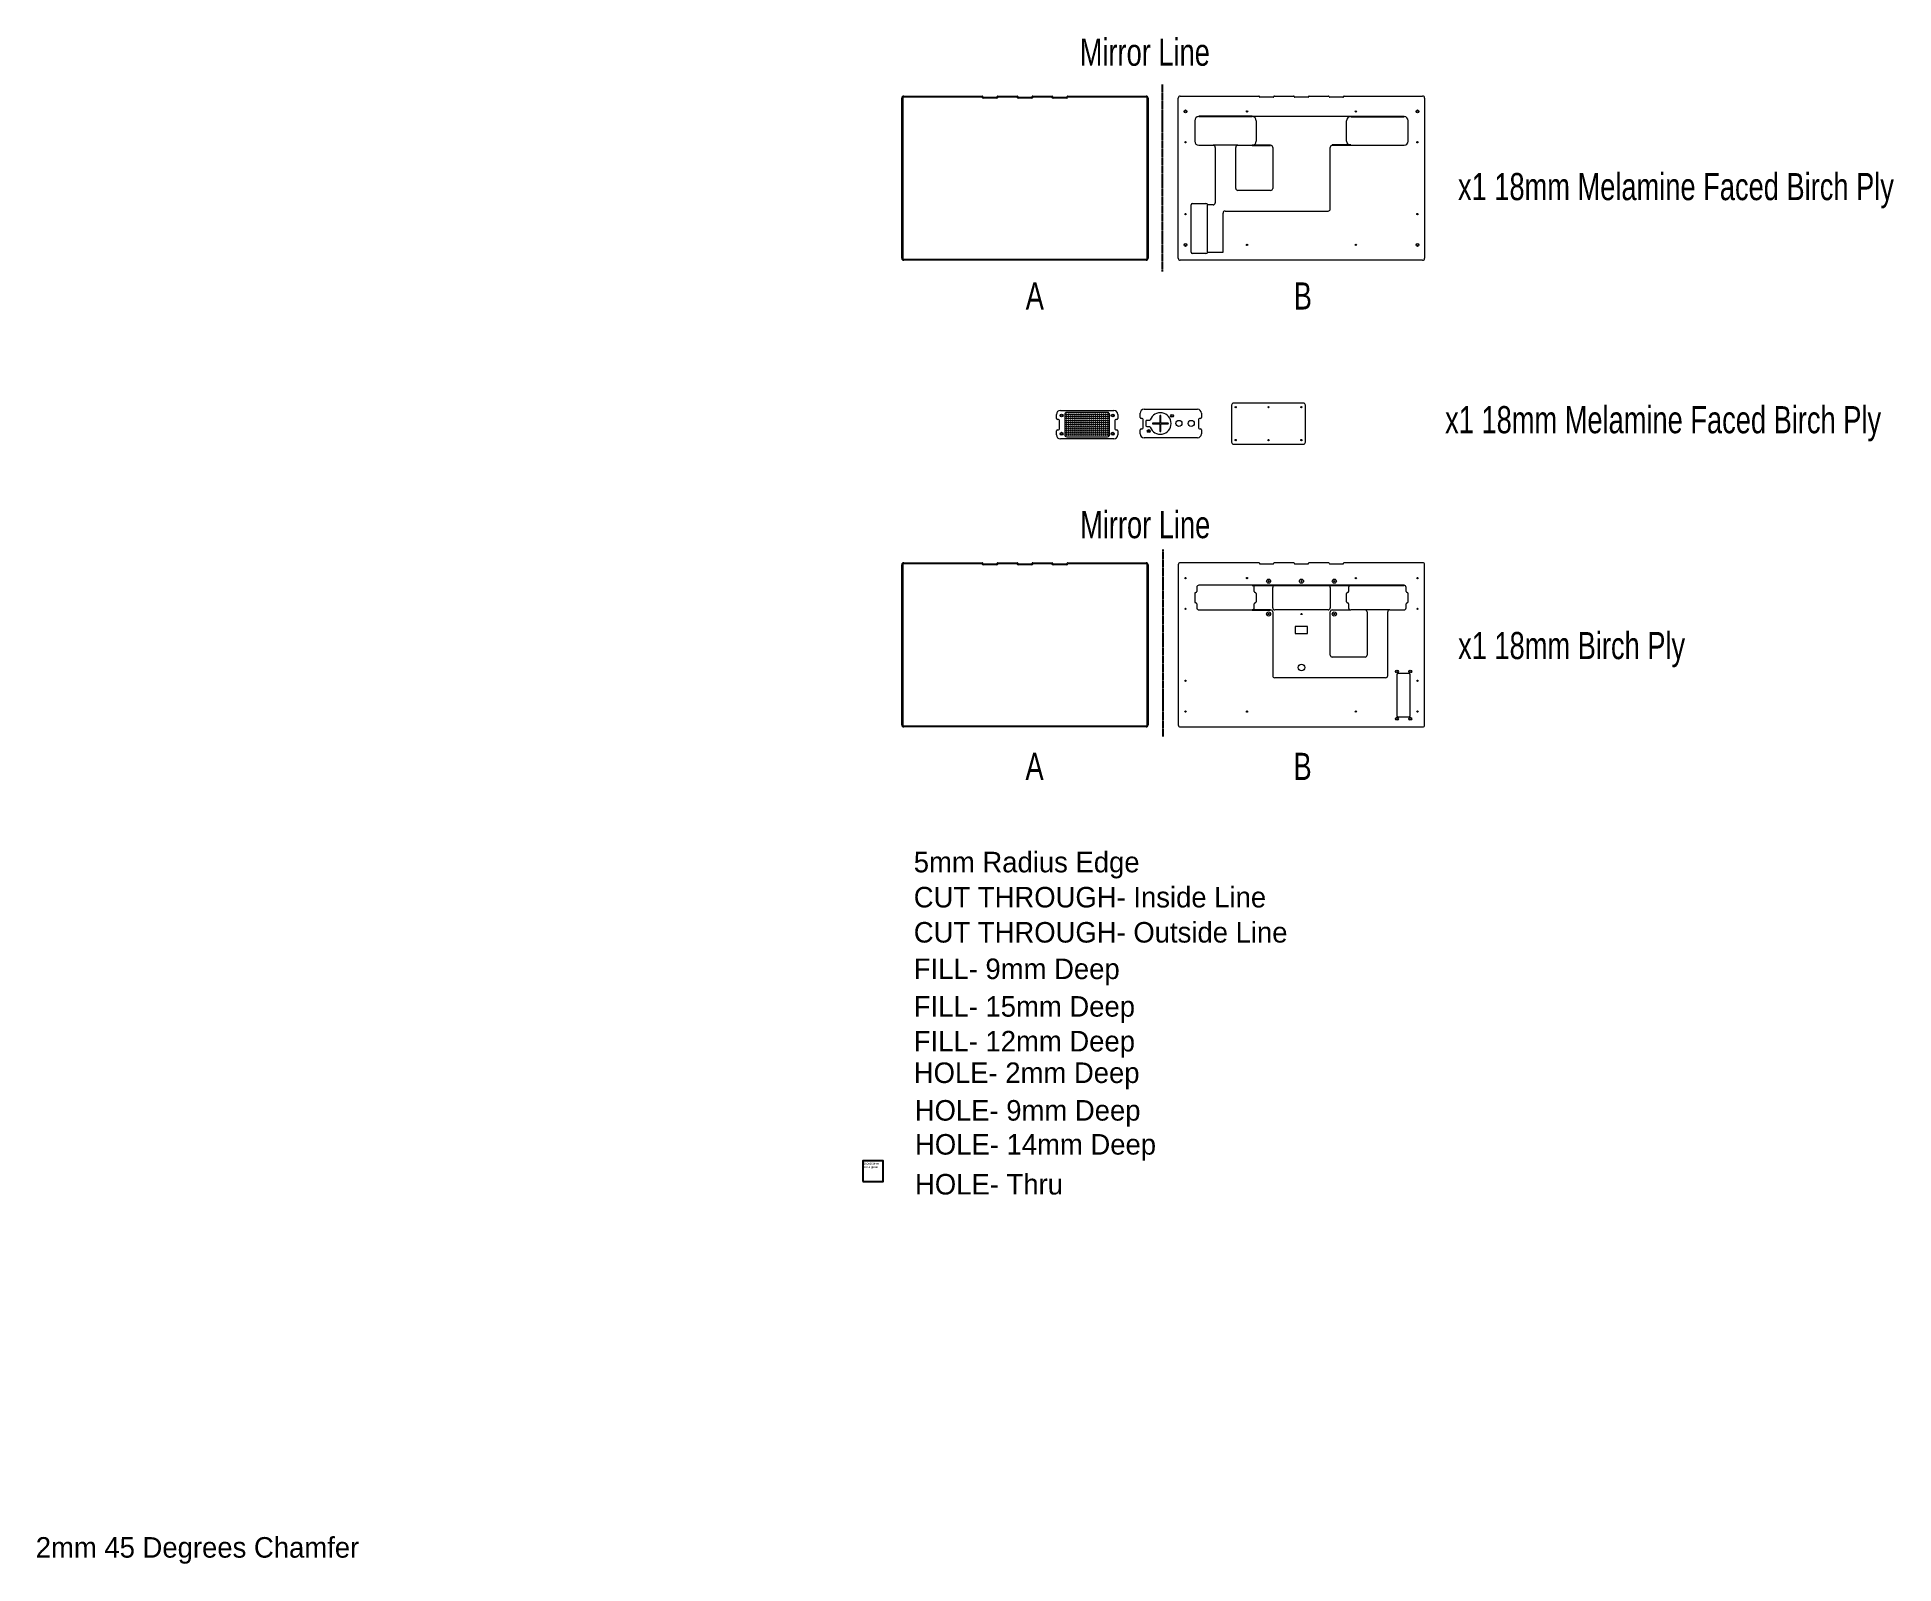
# Model space of a CAD drawing. Header units: millimetres. Extents: x -3920 to 5124, y -1744 to 5691.
import ezdxf

# ---------------------------------------------------------------- set-up
doc = ezdxf.new("R2010")
doc.units = ezdxf.units.MM
doc.linetypes.add('CENTER', pattern=[10.16, 6.35, -1.27, 1.27, -1.27])
for name, color, linetype in [('5mm Radius Edge', 1, 'Continuous'), ('CUT THROUGH- Inside Line', 5, 'Continuous'), ('CUT THROUGH- Outside Line', 3, 'Continuous'), ('FILL- 12mm Deep', 4, 'Continuous'), ('FILL- 15mm Deep', 241, 'Continuous'), ('FILL- 9mm Deep', 50, 'Continuous'), ('HOLE 14mm Deep', 6, 'Continuous'), ('HOLE Thru', 30, 'Continuous'), ('HOLE- 2mm Deep', 54, 'Continuous'), ('HOLE- 9mm Deep', 102, 'Continuous')]:
    doc.layers.add(name, color=color, linetype=linetype)
doc.styles.add('SLDTEXTSTYLE0', font='TXT', dxfattribs={"width": 0.75})

msp = doc.modelspace()

# ---------------------------------------------------------------- linework, layer by layer
at = {"linetype": 'CENTER'}
for p, q in [((1559.8, 5460), (1559.8, 4548.8)), ((1562.7, 3195.8), (1562.7, 2284.6))]:
    msp.add_line(p, q, dxfattribs=at)
msp.add_lwpolyline([(101.6, 118.1), (201.6, 118.1), (201.6, 218.1), (101.6, 218.1)], close=True)
at = {"layer": '5mm Radius Edge', "linetype": 'Continuous', "lineweight": 15}
for p, q in [((296.4, 5394.1), (296.4, 4614.1)), ((681.7, 5399.1), (301.4, 5399.1)), ((753.4, 5393.1), (689.4, 5393.1)), ((851.7, 5399.1), (761.2, 5399.1)), ((923.4, 5393.1), (859.4, 5393.1)), ((1021.7, 5399.1), (931.2, 5399.1)), ((1093.4, 5393.1), (1029.4, 5393.1)), ((1481.4, 5399.1), (1101.2, 5399.1)), ((1486.4, 4614.1), (1486.4, 5394.1)), ((301.4, 4609.1), (1481.4, 4609.1)), ((296.4, 3121.4), (296.4, 2341.4)), ((681.7, 3126.4), (301.4, 3126.4)), ((753.4, 3120.4), (689.4, 3120.4)), ((851.7, 3126.4), (761.2, 3126.4)), ((923.4, 3120.4), (859.4, 3120.4)), ((1021.7, 3126.4), (931.2, 3126.4)), ((1093.4, 3120.4), (1029.4, 3120.4)), ((1481.4, 3126.4), (1101.2, 3126.4)), ((1486.4, 2341.4), (1486.4, 3121.4)), ((301.4, 2336.4), (1481.4, 2336.4))]:
    msp.add_line(p, q, dxfattribs=at)
for centre, radius, start, end in [((301.4, 5394.1), 5, 90, 180), ((689.4, 5401.1), 8, 194.47751, 270), ((753.4, 5401.1), 8, 270, 345.52249), ((859.4, 5401.1), 8, 194.47751, 270), ((923.4, 5401.1), 8, 270, 345.52249), ((1029.4, 5401.1), 8, 194.47751, 270), ((1093.4, 5401.1), 8, 270, 345.52249), ((1481.4, 5394.1), 5, 0, 90), ((301.4, 4614.1), 5, 180, 270), ((1481.4, 4614.1), 5, 270, 0), ((301.4, 3121.4), 5, 90, 180), ((689.4, 3128.4), 8, 194.47751, 270), ((753.4, 3128.4), 8, 270, 345.52249), ((859.4, 3128.4), 8, 194.47751, 270), ((923.4, 3128.4), 8, 270, 345.52249), ((1029.4, 3128.4), 8, 194.47751, 270), ((1093.4, 3128.4), 8, 270, 345.52249), ((1481.4, 3121.4), 5, 0, 90), ((301.4, 2341.4), 5, 180, 270), ((1481.4, 2341.4), 5, 270, 0)]:
    msp.add_arc(centre, radius, start, end, dxfattribs=at)
at = {"layer": 'CUT THROUGH- Inside Line', "linetype": 'Continuous', "lineweight": 15}
for p, q in [((1718.4, 5284.1), (1718.4, 5184.1)), ((2018.4, 5284.1), (2018.4, 5184.1)), ((2458.4, 5184.1), (2458.4, 5284.1)), ((2758.4, 5184.1), (2758.4, 5284.1)), ((1738.4, 5164.1), (1808.4, 5164.1)), ((1928.4, 5164.1), (1808.4, 5164.1)), ((1928.4, 5164.1), (1998.4, 5164.1)), ((2478.4, 5164.1), (2738.4, 5164.1)), ((1701.4, 4644.1), (1701.4, 4874.1)), ((1708.4, 4881.1), (1773.4, 4881.1)), ((1780.4, 4644.1), (1780.4, 4874.1)), ((1773.4, 4637.1), (1708.4, 4637.1)), ((1549.3, 3811.5), (1514.3, 3811.5)), ((1514.3, 3807.5), (1549.3, 3807.5)), ((1549.3, 3846.5), (1549.3, 3811.5)), ((1549.3, 3807.5), (1549.3, 3772.5)), ((1553.3, 3811.5), (1553.3, 3846.5)), ((1588.3, 3811.5), (1553.3, 3811.5)), ((1553.3, 3772.5), (1553.3, 3807.5)), ((1553.3, 3807.5), (1588.3, 3807.5)), ((1728.4, 3011.4), (1728.4, 2991.4)), ((1998.4, 3021.4), (1738.4, 3021.4)), ((2008.4, 2991.4), (2008.4, 3011.4)), ((2098.4, 2911.4), (2098.4, 3011.4)), ((2378.4, 3011.4), (2378.4, 2911.4)), ((2468.4, 3011.4), (2468.4, 2991.4)), ((2748.4, 2991.4), (2748.4, 3011.4)), ((1718.4, 2981.4), (1718.4, 2941.4)), ((1728.4, 2931.4), (1728.4, 2911.4)), ((1738.4, 2901.4), (1998.4, 2901.4)), ((2008.4, 2911.4), (2008.4, 2931.4)), ((2018.4, 2981.4), (2018.4, 2941.4)), ((2368.4, 2901.4), (2108.4, 2901.4)), ((2458.4, 2941.4), (2458.4, 2981.4)), ((2468.4, 2931.4), (2468.4, 2911.4)), ((2668.4, 2901.4), (2478.4, 2901.4)), ((2668.4, 2901.4), (2738.4, 2901.4)), ((2748.4, 2911.4), (2748.4, 2931.4)), ((2758.4, 2941.4), (2758.4, 2981.4)), ((2268.4, 2821.4), (2208.4, 2821.4)), ((2208.4, 2821.4), (2208.4, 2786.4)), ((2268.4, 2786.4), (2268.4, 2821.4)), ((2208.4, 2786.4), (2268.4, 2786.4)), ((2703.4, 2586.1), (2703.4, 2386.6)), ((2763.1, 2591.4), (2708.6, 2591.4)), ((2768.4, 2386.6), (2768.4, 2586.1)), ((2708.6, 2381.4), (2763.1, 2381.4))]:
    msp.add_line(p, q, dxfattribs=at)
at = {"layer": 'CUT THROUGH- Inside Line'}
for p, q in [((1998.4, 5304.1), (1738.4, 5304.1)), ((2478.4, 5304.1), (2738.4, 5304.1)), ((2108.4, 3021.4), (2368.4, 3021.4)), ((2478.4, 3021.4), (2738.4, 3021.4))]:
    msp.add_line(p, q, dxfattribs=at)
at = {"layer": 'CUT THROUGH- Inside Line', "linetype": 'Continuous', "lineweight": 15}
for centre, radius, start, end in [((1738.4, 5284.1), 20, 90, 180), ((1998.4, 5284.1), 20, 0, 90), ((2478.4, 5284.1), 20, 90, 180), ((2738.4, 5284.1), 20, 0, 90), ((1738.4, 5184.1), 20, 180, 270), ((1998.4, 5184.1), 20, 270, 0), ((2478.4, 5184.1), 20, 180, 270), ((2738.4, 5184.1), 20, 270, 0), ((1708.4, 4874.1), 7, 90, 180), ((1773.4, 4874.1), 7, 0, 90), ((1708.4, 4644.1), 7, 180, 270), ((1773.4, 4644.1), 7, 270, 0), ((1514.3, 3809.5), 2, 90, 270), ((1551.3, 3846.5), 2, 0, 180), ((1588.3, 3809.5), 2, 270, 90), ((1551.3, 3772.5), 2, 180, 0), ((1723.4, 2981.4), 5, 90, 180), ((1723.4, 2991.4), 5, 270, 0), ((1738.4, 3011.4), 10, 90, 180), ((1998.4, 3011.4), 10, 0, 90), ((2013.4, 2991.4), 5, 180, 270), ((2013.4, 2981.4), 5, 0, 90), ((2108.4, 3011.4), 10, 90, 180), ((2368.4, 3011.4), 10, 0, 90), ((2463.4, 2981.4), 5, 90, 180), ((2463.4, 2991.4), 5, 270, 0), ((2478.4, 3011.4), 10, 90, 180), ((2738.4, 3011.4), 10, 0, 90), ((2753.4, 2991.4), 5, 180, 270), ((2753.4, 2981.4), 5, 0, 90), ((1723.4, 2941.4), 5, 180, 270), ((1723.4, 2931.4), 5, 0, 90), ((1738.4, 2911.4), 10, 180, 270), ((1998.4, 2911.4), 10, 270, 0), ((2013.4, 2931.4), 5, 90, 180), ((2013.4, 2941.4), 5, 270, 0), ((2108.4, 2911.4), 10, 180, 270), ((2368.4, 2911.4), 10, 270, 0), ((2463.4, 2941.4), 5, 180, 270), ((2463.4, 2931.4), 5, 0, 90), ((2478.4, 2911.4), 10, 180, 270), ((2738.4, 2911.4), 10, 270, 0), ((2753.4, 2931.4), 5, 90, 180), ((2753.4, 2941.4), 5, 270, 0), ((2708.6, 2586.1), 5.25, 90, 180), ((2763.1, 2586.1), 5.25, 0, 90), ((2708.6, 2386.6), 5.25, 180, 270), ((2763.1, 2386.6), 5.25, 270, 0)]:
    msp.add_arc(centre, radius, start, end, dxfattribs=at)
at = {"layer": 'CUT THROUGH- Outside Line', "linetype": 'Continuous', "lineweight": 15}
for p, q in [((291.4, 4614.1), (291.4, 5394.1)), ((301.4, 5404.1), (683.4, 5404.1)), ((689.4, 5398.1), (753.4, 5398.1)), ((759.4, 5404.1), (853.4, 5404.1)), ((859.4, 5398.1), (923.4, 5398.1)), ((929.4, 5404.1), (1023.4, 5404.1)), ((1029.4, 5398.1), (1093.4, 5398.1)), ((1099.4, 5404.1), (1481.4, 5404.1)), ((1491.4, 5394.1), (1491.4, 4614.1)), ((1638.4, 4614.1), (1638.4, 5394.1)), ((1648.4, 5404.1), (2030.4, 5404.1)), ((2100.4, 5398.1), (2036.4, 5398.1)), ((2106.4, 5404.1), (2200.4, 5404.1)), ((2270.4, 5398.1), (2206.4, 5398.1)), ((2276.4, 5404.1), (2370.4, 5404.1)), ((2440.4, 5398.1), (2376.4, 5398.1)), ((2446.4, 5404.1), (2828.4, 5404.1)), ((2838.4, 5394.1), (2838.4, 4614.1)), ((1481.4, 4604.1), (301.4, 4604.1)), ((2828.4, 4604.1), (1648.4, 4604.1)), ((1898.1, 3898.6), (1898.1, 3718.6)), ((2248.1, 3908.6), (1908.1, 3908.6)), ((2258.1, 3718.6), (2258.1, 3898.6)), ((1045.1, 3833.8), (1045.1, 3853.8)), ((1055.1, 3828.8), (1050.1, 3828.8)), ((1060.1, 3783.8), (1060.1, 3823.8)), ((1064.5, 3873.2), (1324.5, 3873.2)), ((1328.9, 3823.8), (1328.9, 3783.8)), ((1338.9, 3828.8), (1333.9, 3828.8)), ((1343.9, 3853.8), (1343.9, 3833.8)), ((1452.5, 3838.9), (1452.5, 3858.9)), ((1462.5, 3833.9), (1457.5, 3833.9)), ((1467.5, 3788.9), (1467.5, 3828.9)), ((1471.9, 3878.3), (1731.9, 3878.3)), ((1736.3, 3828.9), (1736.3, 3788.9)), ((1746.3, 3833.9), (1741.3, 3833.9)), ((1751.3, 3858.9), (1751.3, 3838.9)), ((1045.1, 3753.8), (1045.1, 3773.8)), ((1050.1, 3778.8), (1055.1, 3778.8)), ((1324.5, 3734.4), (1064.5, 3734.4)), ((1333.9, 3778.8), (1338.9, 3778.8)), ((1343.9, 3773.8), (1343.9, 3753.8)), ((1452.5, 3758.9), (1452.5, 3778.9)), ((1457.5, 3783.9), (1462.5, 3783.9)), ((1731.9, 3739.5), (1471.9, 3739.5)), ((1741.3, 3783.9), (1746.3, 3783.9)), ((1751.3, 3778.9), (1751.3, 3758.9)), ((1908.1, 3708.6), (2248.1, 3708.6)), ((291.4, 2341.4), (291.4, 3121.4)), ((301.4, 3131.4), (683.4, 3131.4)), ((689.4, 3125.4), (753.4, 3125.4)), ((759.4, 3131.4), (853.4, 3131.4)), ((859.4, 3125.4), (923.4, 3125.4)), ((929.4, 3131.4), (1023.4, 3131.4)), ((1029.4, 3125.4), (1093.4, 3125.4)), ((1099.4, 3131.4), (1481.4, 3131.4)), ((1491.4, 3121.4), (1491.4, 2341.4)), ((1638.4, 3121.4), (1638.4, 2341.4)), ((2030.4, 3131.4), (1648.4, 3131.4)), ((2036.4, 3125.4), (2100.4, 3125.4)), ((2200.4, 3131.4), (2106.4, 3131.4)), ((2206.4, 3125.4), (2270.4, 3125.4)), ((2370.4, 3131.4), (2276.4, 3131.4)), ((2376.4, 3125.4), (2440.4, 3125.4)), ((2828.4, 3131.4), (2446.4, 3131.4)), ((2838.4, 2341.4), (2838.4, 3121.4)), ((1481.4, 2331.4), (301.4, 2331.4)), ((1648.4, 2331.4), (2828.4, 2331.4))]:
    msp.add_line(p, q, dxfattribs=at)
for centre, radius, start, end in [((301.4, 5394.1), 10, 90, 180), ((683.4, 5401.1), 3, 0, 90), ((689.4, 5401.1), 3, 180, 270), ((753.4, 5401.1), 3, 270, 0), ((759.4, 5401.1), 3, 90, 180), ((853.4, 5401.1), 3, 0, 90), ((859.4, 5401.1), 3, 180, 270), ((923.4, 5401.1), 3, 270, 0), ((929.4, 5401.1), 3, 90, 180), ((1023.4, 5401.1), 3, 0, 90), ((1029.4, 5401.1), 3, 180, 270), ((1093.4, 5401.1), 3, 270, 0), ((1099.4, 5401.1), 3, 90, 180), ((1481.4, 5394.1), 10, 0, 90), ((1648.4, 5394.1), 10, 90, 180), ((2030.4, 5401.1), 3, 0, 90), ((2036.4, 5401.1), 3, 180, 270), ((2100.4, 5401.1), 3, 270, 0), ((2106.4, 5401.1), 3, 90, 180), ((2200.4, 5401.1), 3, 0, 90), ((2206.4, 5401.1), 3, 180, 270), ((2270.4, 5401.1), 3, 270, 0), ((2276.4, 5401.1), 3, 90, 180), ((2370.4, 5401.1), 3, 0, 90), ((2376.4, 5401.1), 3, 180, 270), ((2440.4, 5401.1), 3, 270, 0), ((2446.4, 5401.1), 3, 90, 180), ((2828.4, 5394.1), 10, 0, 90), ((301.4, 4614.1), 10, 180, 270), ((1481.4, 4614.1), 10, 270, 0), ((1648.4, 4614.1), 10, 180, 270), ((2828.4, 4614.1), 10, 270, 0), ((1908.1, 3898.6), 10, 90, 180), ((2248.1, 3898.6), 10, 0, 90), ((1064.5, 3853.8), 19.4, 90, 180), ((1050.1, 3833.8), 5, 180, 270), ((1055.1, 3823.8), 5, 0, 90), ((1324.5, 3853.8), 19.4, 0, 90), ((1333.9, 3823.8), 5, 90, 180), ((1338.9, 3833.8), 5, 270, 0), ((1471.9, 3858.9), 19.4, 90, 180), ((1457.5, 3838.9), 5, 180, 270), ((1462.5, 3828.9), 5, 0, 90), ((1731.9, 3858.9), 19.4, 0, 90), ((1741.3, 3828.9), 5, 90, 180), ((1746.3, 3838.9), 5, 270, 0), ((1050.1, 3773.8), 5, 90, 180), ((1064.5, 3753.8), 19.4, 180, 270), ((1055.1, 3783.8), 5, 270, 0), ((1324.5, 3753.8), 19.4, 270, 0), ((1333.9, 3783.8), 5, 180, 270), ((1338.9, 3773.8), 5, 0, 90), ((1457.5, 3778.9), 5, 90, 180), ((1471.9, 3758.9), 19.4, 180, 270), ((1462.5, 3788.9), 5, 270, 0), ((1731.9, 3758.9), 19.4, 270, 0), ((1741.3, 3788.9), 5, 180, 270), ((1746.3, 3778.9), 5, 0, 90), ((1908.1, 3718.6), 10, 180, 270), ((2248.1, 3718.6), 10, 270, 0), ((301.4, 3121.4), 10, 90, 180), ((683.4, 3128.4), 3, 0, 90), ((689.4, 3128.4), 3, 180, 270), ((753.4, 3128.4), 3, 270, 0), ((759.4, 3128.4), 3, 90, 180), ((853.4, 3128.4), 3, 0, 90), ((859.4, 3128.4), 3, 180, 270), ((923.4, 3128.4), 3, 270, 0), ((929.4, 3128.4), 3, 90, 180), ((1023.4, 3128.4), 3, 0, 90), ((1029.4, 3128.4), 3, 180, 270), ((1093.4, 3128.4), 3, 270, 0), ((1099.4, 3128.4), 3, 90, 180), ((1481.4, 3121.4), 10, 0, 90), ((1648.4, 3121.4), 10, 90, 180), ((2030.4, 3128.4), 3, 0, 90), ((2036.4, 3128.4), 3, 180, 270), ((2100.4, 3128.4), 3, 270, 0), ((2106.4, 3128.4), 3, 90, 180), ((2200.4, 3128.4), 3, 0, 90), ((2206.4, 3128.4), 3, 180, 270), ((2270.4, 3128.4), 3, 270, 0), ((2276.4, 3128.4), 3, 90, 180), ((2370.4, 3128.4), 3, 0, 90), ((2376.4, 3128.4), 3, 180, 270), ((2440.4, 3128.4), 3, 270, 0), ((2446.4, 3128.4), 3, 90, 180), ((2828.4, 3121.4), 10, 0, 90), ((301.4, 2341.4), 10, 180, 270), ((1481.4, 2341.4), 10, 270, 0), ((1648.4, 2341.4), 10, 180, 270), ((2828.4, 2341.4), 10, 270, 0)]:
    msp.add_arc(centre, radius, start, end, dxfattribs=at)
at = {"layer": 'FILL- 12mm Deep', "linetype": 'Continuous', "lineweight": 15}
for p, q in [((1085.1, 3853.2), (1085.1, 3754.4)), ((1293.9, 3863.2), (1095.1, 3863.2)), ((1303.9, 3754.4), (1303.9, 3853.2)), ((1095.1, 3744.4), (1293.9, 3744.4))]:
    msp.add_line(p, q, dxfattribs=at)
for centre, start, end in [((1095.1, 3853.2), 90, 180), ((1293.9, 3853.2), 0, 90), ((1095.1, 3754.4), 180, 270), ((1293.9, 3754.4), 270, 0)]:
    msp.add_arc(centre, 10, start, end, dxfattribs=at)
at = {"layer": 'FILL- 15mm Deep', "linetype": 'Continuous', "lineweight": 15}
for p, q in [((1481, 3820.5), (1481, 3798.5)), ((1498.1, 3824.5), (1485, 3824.5)), ((1485, 3794.5), (1498.1, 3794.5))]:
    msp.add_line(p, q, dxfattribs=at)
for centre, radius, start, end in [((1485, 3820.5), 4, 90, 180), ((1498.1, 3828.5), 4, 270, 340.34941), ((1551.3, 3809.5), 52.5, 199.65059, 160.34941), ((1485, 3798.5), 4, 180, 270), ((1498.1, 3790.5), 4, 19.65059, 90)]:
    msp.add_arc(centre, radius, start, end, dxfattribs=at)
at = {"layer": 'FILL- 9mm Deep', "linetype": 'Continuous', "lineweight": 15}
for p, q in [((2478.4, 5304.1), (1998.4, 5304.1)), ((1818.4, 5154.1), (1818.4, 4884.1)), ((1918.4, 4954.1), (1918.4, 5154.1)), ((2098.4, 5154.1), (2098.4, 4954.1)), ((2378.4, 4854.1), (2378.4, 5154.1)), ((2088.4, 4944.1), (1928.4, 4944.1)), ((1808.4, 4874.1), (1780.4, 4874.1)), ((1856.4, 4644.1), (1856.4, 4834.1)), ((1866.4, 4844.1), (2368.4, 4844.1)), ((1780.4, 4644.1), (1856.4, 4644.1)), ((2388.4, 2901.4), (2478.4, 2901.4)), ((2098.4, 2891.4), (2098.4, 2581.4)), ((2378.4, 2681.4), (2378.4, 2891.4)), ((2558.4, 2891.4), (2558.4, 2681.4)), ((2658.4, 2581.4), (2658.4, 2891.4)), ((2548.4, 2671.4), (2388.4, 2671.4)), ((2648.4, 2571.4), (2108.4, 2571.4))]:
    msp.add_line(p, q, dxfattribs=at)
at = {"layer": 'FILL- 9mm Deep'}
for p, q in [((1998.4, 5164.1), (2088.4, 5164.1)), ((2478.4, 5164.1), (2388.4, 5164.1)), ((1998.4, 3021.4), (2108.4, 3021.4)), ((2368.4, 3021.4), (2478.4, 3021.4)), ((1998.4, 2901.4), (2088.4, 2901.4))]:
    msp.add_line(p, q, dxfattribs=at)
at = {"layer": 'FILL- 9mm Deep', "linetype": 'Continuous', "lineweight": 15}
for centre, start, end in [((1808.4, 5154.1), 0, 90), ((1928.4, 5154.1), 90, 180), ((2088.4, 5154.1), 0, 90), ((2388.4, 5154.1), 90, 180), ((1808.4, 4884.1), 270, 0), ((1928.4, 4954.1), 180, 270), ((2088.4, 4954.1), 270, 0), ((1866.4, 4834.1), 90, 180), ((2368.4, 4854.1), 270, 0), ((2088.4, 2891.4), 0, 90), ((2388.4, 2891.4), 90, 180), ((2548.4, 2891.4), 0, 90), ((2668.4, 2891.4), 90, 180), ((2388.4, 2681.4), 180, 270), ((2548.4, 2681.4), 270, 0), ((2108.4, 2581.4), 180, 270), ((2648.4, 2581.4), 270, 0)]:
    msp.add_arc(centre, 10, start, end, dxfattribs=at)
at = {"layer": 'HOLE 14mm Deep', "linetype": 'Continuous', "lineweight": 15}
for centre in [(1673.4, 5329.1), (2803.4, 5329.1), (1673.4, 4679.1), (2803.4, 4679.1), (1070.1, 3848.2), (1318.9, 3848.2), (1608.3, 3846.5), (1070.1, 3759.4), (1318.9, 3759.4), (1494.3, 3772.5), (2703.4, 2601.4), (2768.4, 2601.4), (2703.4, 2371.4), (2768.4, 2371.4)]:
    msp.add_circle(centre, 4.5, dxfattribs=at)
at = {"layer": 'HOLE Thru', "linetype": 'Continuous', "lineweight": 15}
for centre, radius in [((1918.1, 3888.6), 3), ((2078.1, 3888.6), 3), ((2238.1, 3888.6), 3), ((1094.5, 3853.8), 2.5), ((1094.5, 3843.8), 2.5), ((1094.5, 3833.8), 2.5), ((1094.5, 3823.8), 2.5), ((1094.5, 3813.8), 2.5), ((1094.5, 3803.8), 2.5), ((1104.5, 3853.8), 2.5), ((1104.5, 3843.8), 2.5), ((1104.5, 3833.8), 2.5), ((1104.5, 3823.8), 2.5), ((1104.5, 3813.8), 2.5), ((1104.5, 3803.8), 2.5), ((1114.5, 3853.8), 2.5), ((1114.5, 3843.8), 2.5), ((1114.5, 3833.8), 2.5), ((1114.5, 3823.8), 2.5), ((1114.5, 3813.8), 2.5), ((1114.5, 3803.8), 2.5), ((1124.5, 3853.8), 2.5), ((1124.5, 3843.8), 2.5), ((1124.5, 3833.8), 2.5), ((1124.5, 3823.8), 2.5), ((1124.5, 3813.8), 2.5), ((1124.5, 3803.8), 2.5), ((1134.5, 3853.8), 2.5), ((1134.5, 3843.8), 2.5), ((1134.5, 3833.8), 2.5), ((1134.5, 3823.8), 2.5), ((1134.5, 3813.8), 2.5), ((1134.5, 3803.8), 2.5), ((1144.5, 3853.8), 2.5), ((1144.5, 3843.8), 2.5), ((1144.5, 3833.8), 2.5), ((1144.5, 3823.8), 2.5), ((1144.5, 3813.8), 2.5), ((1144.5, 3803.8), 2.5), ((1154.5, 3853.8), 2.5), ((1154.5, 3843.8), 2.5), ((1154.5, 3833.8), 2.5), ((1154.5, 3823.8), 2.5), ((1154.5, 3813.8), 2.5), ((1154.5, 3803.8), 2.5), ((1164.5, 3853.8), 2.5), ((1164.5, 3843.8), 2.5), ((1164.5, 3833.8), 2.5), ((1164.5, 3823.8), 2.5), ((1164.5, 3813.8), 2.5), ((1164.5, 3803.8), 2.5), ((1174.5, 3853.8), 2.5), ((1174.5, 3843.8), 2.5), ((1174.5, 3833.8), 2.5), ((1174.5, 3823.8), 2.5), ((1174.5, 3813.8), 2.5), ((1174.5, 3803.8), 2.5), ((1184.5, 3853.8), 2.5), ((1184.5, 3843.8), 2.5), ((1184.5, 3833.8), 2.5), ((1184.5, 3823.8), 2.5), ((1184.5, 3813.8), 2.5), ((1184.5, 3803.8), 2.5), ((1194.5, 3853.8), 2.5), ((1194.5, 3843.8), 2.5), ((1194.5, 3833.8), 2.5), ((1194.5, 3823.8), 2.5), ((1194.5, 3813.8), 2.5), ((1194.5, 3803.8), 2.5), ((1204.5, 3853.8), 2.5), ((1204.5, 3843.8), 2.5), ((1204.5, 3833.8), 2.5), ((1204.5, 3823.8), 2.5), ((1204.5, 3813.8), 2.5), ((1204.5, 3803.8), 2.5), ((1214.5, 3853.8), 2.5), ((1214.5, 3843.8), 2.5), ((1214.5, 3833.8), 2.5), ((1214.5, 3823.8), 2.5), ((1214.5, 3813.8), 2.5), ((1214.5, 3803.8), 2.5), ((1224.5, 3853.8), 2.5), ((1224.5, 3843.8), 2.5), ((1224.5, 3833.8), 2.5), ((1224.5, 3823.8), 2.5), ((1224.5, 3813.8), 2.5), ((1224.5, 3803.8), 2.5), ((1234.5, 3853.8), 2.5), ((1234.5, 3843.8), 2.5), ((1234.5, 3833.8), 2.5), ((1234.5, 3823.8), 2.5), ((1234.5, 3813.8), 2.5), ((1234.5, 3803.8), 2.5), ((1244.5, 3853.8), 2.5), ((1244.5, 3843.8), 2.5), ((1244.5, 3833.8), 2.5), ((1244.5, 3823.8), 2.5), ((1244.5, 3813.8), 2.5), ((1244.5, 3803.8), 2.5), ((1254.5, 3853.8), 2.5), ((1254.5, 3843.8), 2.5), ((1254.5, 3833.8), 2.5), ((1254.5, 3823.8), 2.5), ((1254.5, 3813.8), 2.5), ((1254.5, 3803.8), 2.5), ((1264.5, 3853.8), 2.5), ((1264.5, 3843.8), 2.5), ((1264.5, 3833.8), 2.5), ((1264.5, 3823.8), 2.5), ((1264.5, 3813.8), 2.5), ((1264.5, 3803.8), 2.5), ((1274.5, 3853.8), 2.5), ((1274.5, 3843.8), 2.5), ((1274.5, 3833.8), 2.5), ((1274.5, 3823.8), 2.5), ((1274.5, 3813.8), 2.5), ((1274.5, 3803.8), 2.5), ((1284.5, 3853.8), 2.5), ((1284.5, 3843.8), 2.5), ((1284.5, 3833.8), 2.5), ((1284.5, 3823.8), 2.5), ((1284.5, 3813.8), 2.5), ((1284.5, 3803.8), 2.5), ((1294.5, 3853.8), 2.5), ((1294.5, 3843.8), 2.5), ((1294.5, 3833.8), 2.5), ((1294.5, 3823.8), 2.5), ((1294.5, 3813.8), 2.5), ((1294.5, 3803.8), 2.5), ((1641.3, 3809.5), 15), ((1701.3, 3809.5), 15), ((1094.5, 3793.8), 2.5), ((1094.5, 3783.8), 2.5), ((1094.5, 3773.8), 2.5), ((1094.5, 3763.8), 2.5), ((1094.5, 3753.8), 2.5), ((1104.5, 3793.8), 2.5), ((1104.5, 3783.8), 2.5), ((1104.5, 3773.8), 2.5), ((1104.5, 3763.8), 2.5), ((1104.5, 3753.8), 2.5), ((1114.5, 3793.8), 2.5), ((1114.5, 3783.8), 2.5), ((1114.5, 3773.8), 2.5), ((1114.5, 3763.8), 2.5), ((1114.5, 3753.8), 2.5), ((1124.5, 3793.8), 2.5), ((1124.5, 3783.8), 2.5), ((1124.5, 3773.8), 2.5), ((1124.5, 3763.8), 2.5), ((1124.5, 3753.8), 2.5), ((1134.5, 3793.8), 2.5), ((1134.5, 3783.8), 2.5), ((1134.5, 3773.8), 2.5), ((1134.5, 3763.8), 2.5), ((1134.5, 3753.8), 2.5), ((1144.5, 3793.8), 2.5), ((1144.5, 3783.8), 2.5), ((1144.5, 3773.8), 2.5), ((1144.5, 3763.8), 2.5), ((1144.5, 3753.8), 2.5), ((1154.5, 3793.8), 2.5), ((1154.5, 3783.8), 2.5), ((1154.5, 3773.8), 2.5), ((1154.5, 3763.8), 2.5), ((1154.5, 3753.8), 2.5), ((1164.5, 3793.8), 2.5), ((1164.5, 3783.8), 2.5), ((1164.5, 3773.8), 2.5), ((1164.5, 3763.8), 2.5), ((1164.5, 3753.8), 2.5), ((1174.5, 3793.8), 2.5), ((1174.5, 3783.8), 2.5), ((1174.5, 3773.8), 2.5), ((1174.5, 3763.8), 2.5), ((1174.5, 3753.8), 2.5), ((1184.5, 3793.8), 2.5), ((1184.5, 3783.8), 2.5), ((1184.5, 3773.8), 2.5), ((1184.5, 3763.8), 2.5), ((1184.5, 3753.8), 2.5), ((1194.5, 3793.8), 2.5), ((1194.5, 3783.8), 2.5), ((1194.5, 3773.8), 2.5), ((1194.5, 3763.8), 2.5), ((1194.5, 3753.8), 2.5), ((1204.5, 3793.8), 2.5), ((1204.5, 3783.8), 2.5), ((1204.5, 3773.8), 2.5), ((1204.5, 3763.8), 2.5), ((1204.5, 3753.8), 2.5), ((1214.5, 3793.8), 2.5), ((1214.5, 3783.8), 2.5), ((1214.5, 3773.8), 2.5), ((1214.5, 3763.8), 2.5), ((1214.5, 3753.8), 2.5), ((1224.5, 3793.8), 2.5), ((1224.5, 3783.8), 2.5), ((1224.5, 3773.8), 2.5), ((1224.5, 3763.8), 2.5), ((1224.5, 3753.8), 2.5), ((1234.5, 3793.8), 2.5), ((1234.5, 3783.8), 2.5), ((1234.5, 3773.8), 2.5), ((1234.5, 3763.8), 2.5), ((1234.5, 3753.8), 2.5), ((1244.5, 3793.8), 2.5), ((1244.5, 3783.8), 2.5), ((1244.5, 3773.8), 2.5), ((1244.5, 3763.8), 2.5), ((1244.5, 3753.8), 2.5), ((1254.5, 3793.8), 2.5), ((1254.5, 3783.8), 2.5), ((1254.5, 3773.8), 2.5), ((1254.5, 3763.8), 2.5), ((1254.5, 3753.8), 2.5), ((1264.5, 3793.8), 2.5), ((1264.5, 3783.8), 2.5), ((1264.5, 3773.8), 2.5), ((1264.5, 3763.8), 2.5), ((1264.5, 3753.8), 2.5), ((1274.5, 3793.8), 2.5), ((1274.5, 3783.8), 2.5), ((1274.5, 3773.8), 2.5), ((1274.5, 3763.8), 2.5), ((1274.5, 3753.8), 2.5), ((1284.5, 3793.8), 2.5), ((1284.5, 3783.8), 2.5), ((1284.5, 3773.8), 2.5), ((1284.5, 3763.8), 2.5), ((1284.5, 3753.8), 2.5), ((1294.5, 3793.8), 2.5), ((1294.5, 3783.8), 2.5), ((1294.5, 3773.8), 2.5), ((1294.5, 3763.8), 2.5), ((1294.5, 3753.8), 2.5), ((1918.1, 3728.6), 3), ((2078.1, 3728.6), 3), ((2238.1, 3728.6), 3), ((1673.4, 3056.4), 3), ((2078.4, 3041.4), 3), ((2238.4, 3041.4), 3), ((2398.4, 3041.4), 3), ((2803.4, 3056.4), 3), ((2078.4, 2881.4), 3), ((2238.4, 2881.4), 3), ((2398.4, 2881.4), 3), ((2238.4, 2621.4), 16), ((1673.4, 2406.4), 3), ((2803.4, 2406.4), 3)]:
    msp.add_circle(centre, radius, dxfattribs=at)
at = {"layer": 'HOLE- 2mm Deep', "linetype": 'Continuous', "lineweight": 15}
for centre in [(1673.4, 5329.1), (2803.4, 5329.1), (1673.4, 4679.1), (2803.4, 4679.1), (1070.1, 3848.2), (1318.9, 3848.2), (1608.3, 3846.5), (1070.1, 3759.4), (1318.9, 3759.4), (1494.3, 3772.5), (2703.4, 2601.4), (2768.4, 2601.4), (2703.4, 2371.4), (2768.4, 2371.4)]:
    msp.add_circle(centre, 7, dxfattribs=at)
at = {"layer": 'HOLE- 9mm Deep', "linetype": 'Continuous', "lineweight": 15}
for centre, radius in [((1973.4, 5329.1), 3.1), ((2503.4, 5329.1), 3.1), ((1673.4, 5179.1), 3.1), ((2803.4, 5179.1), 3.1), ((1673.4, 4829.1), 3.1), ((2803.4, 4829.1), 3.1), ((1973.4, 4679.1), 3.1), ((2503.4, 4679.1), 3.1), ((1973.4, 3056.4), 3), ((2078.4, 3041.4), 10), ((2238.4, 3041.4), 10), ((2398.4, 3041.4), 10), ((2503.4, 3056.4), 3), ((1673.4, 2906.4), 3), ((2803.4, 2906.4), 3), ((2078.4, 2881.4), 10), ((2398.4, 2881.4), 10), ((1673.4, 2556.4), 3), ((2803.4, 2556.4), 3), ((1973.4, 2406.4), 3), ((2503.4, 2406.4), 3)]:
    msp.add_circle(centre, radius, dxfattribs=at)

# ---------------------------------------------------------------- texts
at = {"linetype": 'Continuous', "lineweight": 0, "attachment_point": 1, "style": 'SLDTEXTSTYLE0'}
for s, insert, char_height in [('Mirror Line', (1158.3, 5683.8), 132.292), ('x1 18mm Melamine Faced Birch Ply', (3000.8, 5029.3), 132.292), ('A', (895.3, 4496.7), 132.3), ('B', (2200.8, 4496.7), 132.3), ('x1 18mm Melamine Faced Birch Ply', (2938.3, 3894), 132.292), ('Mirror Line', (1160.2, 3383), 132.292), ('x1 18mm Birch Ply', (3001.4, 2794), 132.292), ('A', (894.1, 2205.6), 132.3), ('B', (2199.6, 2205.6), 132.3)]:
    msp.add_mtext(s, dxfattribs=dict(at, insert=insert, char_height=char_height))
at = {"insert": (105.6, 210), "char_height": 10, "attachment_point": 1}
msp.add_mtext_dynamic_manual_height_columns('100x100mm scale guide', width=95.833, gutter_width=17.5, heights=[80.1], dxfattribs=at)
at = {"layer": '5mm Radius Edge', "insert": (350, 1723.4), "char_height": 100, "attachment_point": 1}
msp.add_mtext_dynamic_manual_height_columns('5mm Radius Edge', width=2861.727, gutter_width=17.5, heights=[0], dxfattribs=at)
at = {"layer": 'CUT THROUGH- Inside Line', "insert": (350, 1552.5), "char_height": 100, "attachment_point": 1}
msp.add_mtext_dynamic_manual_height_columns('CUT THROUGH- Inside Line', width=2861.727, gutter_width=17.5, heights=[0], dxfattribs=at)
at = {"layer": 'CUT THROUGH- Outside Line', "insert": (350, 1381.4), "char_height": 100, "attachment_point": 1}
msp.add_mtext_dynamic_manual_height_columns('CUT THROUGH- Outside Line', width=2861.727, gutter_width=17.5, heights=[0], dxfattribs=at)
at = {"layer": 'FILL- 12mm Deep', "insert": (350, 851.2), "char_height": 100, "attachment_point": 1}
msp.add_mtext_dynamic_manual_height_columns('FILL- 12mm Deep', width=2861.727, gutter_width=17.5, heights=[0], dxfattribs=at)
at = {"layer": 'FILL- 15mm Deep', "insert": (350, 1020.6), "char_height": 100, "attachment_point": 1}
msp.add_mtext_dynamic_manual_height_columns('FILL- 15mm Deep', width=2861.727, gutter_width=17.5, heights=[0], dxfattribs=at)
at = {"layer": 'FILL- 9mm Deep', "insert": (350, 1203.6), "char_height": 100, "attachment_point": 1}
msp.add_mtext_dynamic_manual_height_columns('FILL- 9mm Deep', width=2861.727, gutter_width=17.5, heights=[0], dxfattribs=at)
at = {"layer": 'HOLE 14mm Deep', "insert": (356, 348.8), "char_height": 100, "attachment_point": 1}
msp.add_mtext_dynamic_manual_height_columns('HOLE- 14mm Deep', width=2861.727, gutter_width=17.5, heights=[0], dxfattribs=at)
at = {"layer": 'HOLE Thru', "insert": (356, 154.5), "char_height": 100, "attachment_point": 1}
msp.add_mtext_dynamic_manual_height_columns('HOLE- Thru', width=2861.727, gutter_width=17.5, heights=[0], dxfattribs=at)
at = {"layer": 'HOLE- 2mm Deep', "insert": (350, 697.5), "char_height": 100, "attachment_point": 1}
msp.add_mtext_dynamic_manual_height_columns('HOLE- 2mm Deep', width=2861.727, gutter_width=17.5, heights=[0], dxfattribs=at)
at = {"layer": 'HOLE- 9mm Deep', "char_height": 100, "attachment_point": 1}
for s, insert in [('HOLE- 9mm Deep', (354.7, 514.3)), ('2mm 45 Degrees Chamfer', (-3926.8, -1614.1))]:
    msp.add_mtext_dynamic_manual_height_columns(s, width=2861.727, gutter_width=17.5, heights=[0], dxfattribs=dict(at, insert=insert))

doc.saveas('drawing.dxf')
